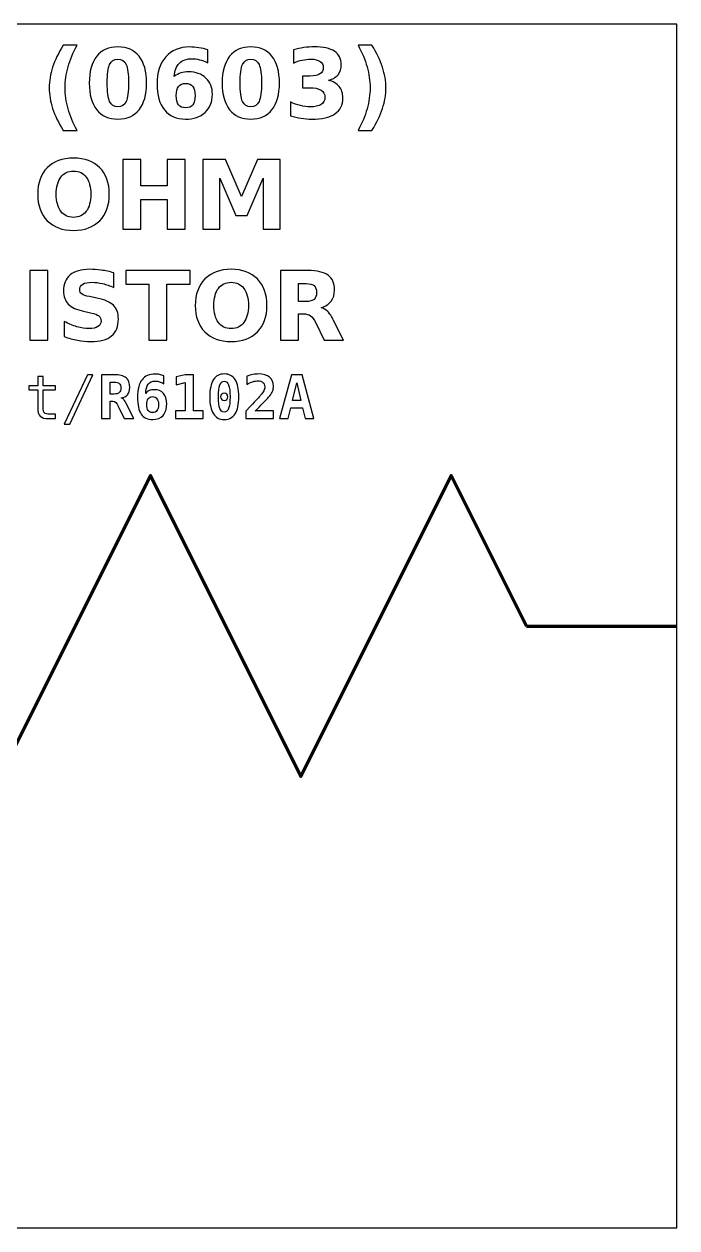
# Model space of a CAD drawing. Header units: centimetres. Extents: x -11.5 to -9.5, y -15.85 to -13.85.
# Drawn here: x -10.585 to -9.5, y -15.85 to -13.85 of the extents above; entities that cross this region are included whole.
import ezdxf

# ---------------------------------------------------------------- set-up
doc = ezdxf.new("R2010")
doc.units = ezdxf.units.CM
doc.header["$MEASUREMENT"] = 0
doc.layers.add('Layer 1', color=7, linetype='Continuous')

msp = doc.modelspace()

# ---------------------------------------------------------------- linework, layer by layer
at = {"layer": 'Layer 1', "color": 7}
msp.add_lwpolyline([(-11.5, -15.85), (-9.5, -15.85), (-9.5, -13.85), (-11.5, -13.85), (-11.5, -15.85)], close=True, dxfattribs=at)
at = {"layer": 'Layer 1', "color": 250}
for points, knots in [([(-10.49713, -14.0266), (-10.49713, -14.0266), (-10.52015, -14.0266), (-10.52015, -14.0266), (-10.52015, -14.0266), (-10.52806, -14.01385), (-10.53391, -14.0017), (-10.53767, -13.99019), (-10.53767, -13.99019), (-10.54145, -13.97871), (-10.54333, -13.96731), (-10.54333, -13.95598), (-10.54333, -13.95598), (-10.54333, -13.94466), (-10.54142, -13.9332), (-10.53764, -13.92161), (-10.53764, -13.92161), (-10.53383, -13.91), (-10.52801, -13.89788), (-10.52015, -13.88521), (-10.52015, -13.88521), (-10.52015, -13.88521), (-10.49713, -13.88521), (-10.49713, -13.88521), (-10.49713, -13.88521), (-10.50375, -13.89746), (-10.50869, -13.90944), (-10.512, -13.92114), (-10.512, -13.92114), (-10.51531, -13.93283), (-10.51697, -13.94439), (-10.51697, -13.95582), (-10.51697, -13.95582), (-10.51697, -13.96725), (-10.51533, -13.97881), (-10.51205, -13.99056), (-10.51205, -13.99056), (-10.50877, -14.00228), (-10.5038, -14.0143), (-10.49713, -14.0266)], [0, 0, 0, 0, 0.1, 0.1, 0.1, 0.1, 0.2, 0.2, 0.2, 0.2, 0.3, 0.3, 0.3, 0.3, 0.4, 0.4, 0.4, 0.4, 0.5, 0.5, 0.5, 0.5, 0.6, 0.6, 0.6, 0.6, 0.7, 0.7, 0.7, 0.7, 0.8, 0.8, 0.8, 0.8, 0.9, 0.9, 0.9, 0.9, 1, 1, 1, 1]), ([(-10.38156, -13.94791), (-10.38156, -13.96709), (-10.38569, -13.98188), (-10.39397, -13.99231), (-10.39397, -13.99231), (-10.40222, -14.00271), (-10.41397, -14.00792), (-10.42916, -14.00792), (-10.42916, -14.00792), (-10.4444, -14.00792), (-10.45617, -14.00271), (-10.46443, -13.99231), (-10.46443, -13.99231), (-10.47271, -13.98188), (-10.47684, -13.96709), (-10.47684, -13.94791), (-10.47684, -13.94791), (-10.47684, -13.9287), (-10.47271, -13.91389), (-10.46443, -13.90346), (-10.46443, -13.90346), (-10.45617, -13.89306), (-10.4444, -13.88785), (-10.42916, -13.88785), (-10.42916, -13.88785), (-10.41397, -13.88785), (-10.40222, -13.89306), (-10.39397, -13.90346), (-10.39397, -13.90346), (-10.38569, -13.91389), (-10.38156, -13.9287), (-10.38156, -13.94791)], [0, 0, 0, 0, 0.125, 0.125, 0.125, 0.125, 0.25, 0.25, 0.25, 0.25, 0.375, 0.375, 0.375, 0.375, 0.5, 0.5, 0.5, 0.5, 0.625, 0.625, 0.625, 0.625, 0.75, 0.75, 0.75, 0.75, 0.875, 0.875, 0.875, 0.875, 1, 1, 1, 1]), ([(-10.27965, -13.89296), (-10.27965, -13.89296), (-10.27965, -13.91436), (-10.27965, -13.91436), (-10.27965, -13.91436), (-10.28457, -13.91203), (-10.28917, -13.91031), (-10.29351, -13.9092), (-10.29351, -13.9092), (-10.29785, -13.90809), (-10.30211, -13.90754), (-10.30624, -13.90754), (-10.30624, -13.90754), (-10.31513, -13.90754), (-10.32203, -13.91), (-10.32701, -13.91494), (-10.32701, -13.91494), (-10.33195, -13.91987), (-10.33486, -13.92719), (-10.33568, -13.9369), (-10.33568, -13.9369), (-10.33227, -13.93439), (-10.32857, -13.93249), (-10.3246, -13.93122), (-10.3246, -13.93122), (-10.32063, -13.92995), (-10.31629, -13.92931), (-10.31158, -13.92931), (-10.31158, -13.92931), (-10.29975, -13.92931), (-10.2902, -13.93278), (-10.28295, -13.93971), (-10.28295, -13.93971), (-10.27568, -13.94661), (-10.27205, -13.95569), (-10.27205, -13.96691), (-10.27205, -13.96691), (-10.27205, -13.97932), (-10.2761, -13.98924), (-10.28422, -13.99673), (-10.28422, -13.99673), (-10.29232, -14.00419), (-10.30322, -14.00792), (-10.31685, -14.00792), (-10.31685, -14.00792), (-10.33187, -14.00792), (-10.34352, -14.00284), (-10.35177, -13.99268), (-10.35177, -13.99268), (-10.36, -13.98255), (-10.36413, -13.96813), (-10.36413, -13.94947), (-10.36413, -13.94947), (-10.36413, -13.93037), (-10.35931, -13.91534), (-10.34968, -13.90441), (-10.34968, -13.90441), (-10.34002, -13.89349), (-10.32682, -13.88801), (-10.31002, -13.88801), (-10.31002, -13.88801), (-10.3047, -13.88801), (-10.29954, -13.88843), (-10.29452, -13.88925), (-10.29452, -13.88925), (-10.28951, -13.89007), (-10.28457, -13.89132), (-10.27965, -13.89296)], [0, 0, 0, 0, 0.0588235, 0.0588235, 0.0588235, 0.0588235, 0.1176471, 0.1176471, 0.1176471, 0.1176471, 0.1764706, 0.1764706, 0.1764706, 0.1764706, 0.2352941, 0.2352941, 0.2352941, 0.2352941, 0.2941176, 0.2941176, 0.2941176, 0.2941176, 0.3529412, 0.3529412, 0.3529412, 0.3529412, 0.4117647, 0.4117647, 0.4117647, 0.4117647, 0.4705882, 0.4705882, 0.4705882, 0.4705882, 0.5294118, 0.5294118, 0.5294118, 0.5294118, 0.5882353, 0.5882353, 0.5882353, 0.5882353, 0.6470588, 0.6470588, 0.6470588, 0.6470588, 0.7058824, 0.7058824, 0.7058824, 0.7058824, 0.7647059, 0.7647059, 0.7647059, 0.7647059, 0.8235294, 0.8235294, 0.8235294, 0.8235294, 0.8823529, 0.8823529, 0.8823529, 0.8823529, 0.9411765, 0.9411765, 0.9411765, 0.9411765, 1, 1, 1, 1]), ([(-10.16064, -13.94791), (-10.16064, -13.96709), (-10.16477, -13.98188), (-10.17305, -13.99231), (-10.17305, -13.99231), (-10.1813, -14.00271), (-10.19305, -14.00792), (-10.20824, -14.00792), (-10.20824, -14.00792), (-10.22348, -14.00792), (-10.23525, -14.00271), (-10.24351, -13.99231), (-10.24351, -13.99231), (-10.25179, -13.98188), (-10.25592, -13.96709), (-10.25592, -13.94791), (-10.25592, -13.94791), (-10.25592, -13.9287), (-10.25179, -13.91389), (-10.24351, -13.90346), (-10.24351, -13.90346), (-10.23525, -13.89306), (-10.22348, -13.88785), (-10.20824, -13.88785), (-10.20824, -13.88785), (-10.19305, -13.88785), (-10.1813, -13.89306), (-10.17305, -13.90346), (-10.17305, -13.90346), (-10.16477, -13.91389), (-10.16064, -13.9287), (-10.16064, -13.94791)], [0, 0, 0, 0, 0.125, 0.125, 0.125, 0.125, 0.25, 0.25, 0.25, 0.25, 0.375, 0.375, 0.375, 0.375, 0.5, 0.5, 0.5, 0.5, 0.625, 0.625, 0.625, 0.625, 0.75, 0.75, 0.75, 0.75, 0.875, 0.875, 0.875, 0.875, 1, 1, 1, 1]), ([(-10.0791, -13.94325), (-10.07132, -13.94527), (-10.06537, -13.94878), (-10.06132, -13.95376), (-10.06132, -13.95376), (-10.05727, -13.95876), (-10.05523, -13.96508), (-10.05523, -13.97278), (-10.05523, -13.97278), (-10.05523, -13.98427), (-10.05963, -13.993), (-10.06841, -13.99898), (-10.06841, -13.99898), (-10.07719, -14.00493), (-10.09, -14.00792), (-10.10685, -14.00792), (-10.10685, -14.00792), (-10.11281, -14.00792), (-10.11876, -14.00744), (-10.12474, -14.00649), (-10.12474, -14.00649), (-10.13069, -14.00554), (-10.13659, -14.00408), (-10.14244, -14.00218), (-10.14244, -14.00218), (-10.14244, -14.00218), (-10.14244, -13.97916), (-10.14244, -13.97916), (-10.14244, -13.97916), (-10.13686, -13.98194), (-10.13133, -13.98405), (-10.12582, -13.98548), (-10.12582, -13.98548), (-10.12032, -13.98688), (-10.1149, -13.9876), (-10.10958, -13.9876), (-10.10958, -13.9876), (-10.10167, -13.9876), (-10.09561, -13.98622), (-10.0914, -13.9835), (-10.0914, -13.9835), (-10.0872, -13.98075), (-10.08508, -13.97683), (-10.08508, -13.9717), (-10.08508, -13.9717), (-10.08508, -13.96643), (-10.08725, -13.96244), (-10.09156, -13.95974), (-10.09156, -13.95974), (-10.09587, -13.95701), (-10.10225, -13.95566), (-10.11066, -13.95566), (-10.11066, -13.95566), (-10.11066, -13.95566), (-10.1226, -13.95566), (-10.1226, -13.95566), (-10.1226, -13.95566), (-10.1226, -13.95566), (-10.1226, -13.93643), (-10.1226, -13.93643), (-10.1226, -13.93643), (-10.1226, -13.93643), (-10.11006, -13.93643), (-10.11006, -13.93643), (-10.11006, -13.93643), (-10.10254, -13.93643), (-10.09698, -13.93526), (-10.09331, -13.93291), (-10.09331, -13.93291), (-10.08963, -13.93055), (-10.0878, -13.92698), (-10.0878, -13.92219), (-10.0878, -13.92219), (-10.0878, -13.91775), (-10.08958, -13.91431), (-10.09315, -13.9119), (-10.09315, -13.9119), (-10.09672, -13.90947), (-10.10175, -13.90825), (-10.10826, -13.90825), (-10.10826, -13.90825), (-10.11307, -13.90825), (-10.11791, -13.90878), (-10.12283, -13.90986), (-10.12283, -13.90986), (-10.12773, -13.91095), (-10.1326, -13.91256), (-10.13747, -13.91468), (-10.13747, -13.91468), (-10.13747, -13.91468), (-10.13747, -13.89283), (-10.13747, -13.89283), (-10.13747, -13.89283), (-10.13157, -13.89116), (-10.12574, -13.88991), (-10.11995, -13.88909), (-10.11995, -13.88909), (-10.11416, -13.88827), (-10.10849, -13.88785), (-10.10291, -13.88785), (-10.10291, -13.88785), (-10.08788, -13.88785), (-10.07661, -13.89031), (-10.06915, -13.89526), (-10.06915, -13.89526), (-10.06169, -13.90018), (-10.05796, -13.90762), (-10.05796, -13.91754), (-10.05796, -13.91754), (-10.05796, -13.92428), (-10.05973, -13.92984), (-10.0633, -13.93415), (-10.0633, -13.93415), (-10.06688, -13.93847), (-10.07214, -13.94151), (-10.0791, -13.94325)], [0, 0, 0, 0, 0.0344828, 0.0344828, 0.0344828, 0.0344828, 0.0689655, 0.0689655, 0.0689655, 0.0689655, 0.1034483, 0.1034483, 0.1034483, 0.1034483, 0.137931, 0.137931, 0.137931, 0.137931, 0.1724138, 0.1724138, 0.1724138, 0.1724138, 0.2068966, 0.2068966, 0.2068966, 0.2068966, 0.2413793, 0.2413793, 0.2413793, 0.2413793, 0.2758621, 0.2758621, 0.2758621, 0.2758621, 0.3103448, 0.3103448, 0.3103448, 0.3103448, 0.3448276, 0.3448276, 0.3448276, 0.3448276, 0.3793103, 0.3793103, 0.3793103, 0.3793103, 0.4137931, 0.4137931, 0.4137931, 0.4137931, 0.4482759, 0.4482759, 0.4482759, 0.4482759, 0.4827586, 0.4827586, 0.4827586, 0.4827586, 0.5172414, 0.5172414, 0.5172414, 0.5172414, 0.5517241, 0.5517241, 0.5517241, 0.5517241, 0.5862069, 0.5862069, 0.5862069, 0.5862069, 0.6206897, 0.6206897, 0.6206897, 0.6206897, 0.6551724, 0.6551724, 0.6551724, 0.6551724, 0.6896552, 0.6896552, 0.6896552, 0.6896552, 0.7241379, 0.7241379, 0.7241379, 0.7241379, 0.7586207, 0.7586207, 0.7586207, 0.7586207, 0.7931034, 0.7931034, 0.7931034, 0.7931034, 0.8275862, 0.8275862, 0.8275862, 0.8275862, 0.862069, 0.862069, 0.862069, 0.862069, 0.8965517, 0.8965517, 0.8965517, 0.8965517, 0.9310345, 0.9310345, 0.9310345, 0.9310345, 0.9655172, 0.9655172, 0.9655172, 0.9655172, 1, 1, 1, 1]), ([(-10.02989, -14.0266), (-10.02328, -14.0143), (-10.0183, -14.00228), (-10.01499, -13.99056), (-10.01499, -13.99056), (-10.01169, -13.97881), (-10.01005, -13.96725), (-10.01005, -13.95582), (-10.01005, -13.95582), (-10.01005, -13.94439), (-10.01169, -13.93283), (-10.01499, -13.92114), (-10.01499, -13.92114), (-10.0183, -13.90944), (-10.02328, -13.89746), (-10.02989, -13.88521), (-10.02989, -13.88521), (-10.02989, -13.88521), (-10.00687, -13.88521), (-10.00687, -13.88521), (-10.00687, -13.88521), (-9.99901, -13.89788), (-9.99319, -13.91), (-9.98938, -13.92161), (-9.98938, -13.92161), (-9.9856, -13.9332), (-9.98369, -13.94466), (-9.98369, -13.95598), (-9.98369, -13.95598), (-9.98369, -13.96731), (-9.98557, -13.97871), (-9.98936, -13.99019), (-9.98936, -13.99019), (-9.99311, -14.0017), (-9.99896, -14.01385), (-10.00687, -14.0266), (-10.00687, -14.0266), (-10.00687, -14.0266), (-10.02989, -14.0266), (-10.02989, -14.0266)], [0, 0, 0, 0, 0.1, 0.1, 0.1, 0.1, 0.2, 0.2, 0.2, 0.2, 0.3, 0.3, 0.3, 0.3, 0.4, 0.4, 0.4, 0.4, 0.5, 0.5, 0.5, 0.5, 0.6, 0.6, 0.6, 0.6, 0.7, 0.7, 0.7, 0.7, 0.8, 0.8, 0.8, 0.8, 0.9, 0.9, 0.9, 0.9, 1, 1, 1, 1]), ([(-10.4114, -13.9477), (-10.4114, -13.93323), (-10.41275, -13.92304), (-10.41548, -13.91711), (-10.41548, -13.91711), (-10.41818, -13.91121), (-10.42276, -13.90825), (-10.42916, -13.90825), (-10.42916, -13.90825), (-10.43556, -13.90825), (-10.44014, -13.91121), (-10.44289, -13.91711), (-10.44289, -13.91711), (-10.44562, -13.92304), (-10.44699, -13.93323), (-10.44699, -13.9477), (-10.44699, -13.9477), (-10.44699, -13.9623), (-10.44562, -13.97262), (-10.44289, -13.9786), (-10.44289, -13.9786), (-10.44014, -13.98461), (-10.43556, -13.9876), (-10.42916, -13.9876), (-10.42916, -13.9876), (-10.42281, -13.9876), (-10.41826, -13.98461), (-10.41551, -13.9786), (-10.41551, -13.9786), (-10.41278, -13.97262), (-10.4114, -13.9623), (-10.4114, -13.9477)], [0, 0, 0, 0, 0.125, 0.125, 0.125, 0.125, 0.25, 0.25, 0.25, 0.25, 0.375, 0.375, 0.375, 0.375, 0.5, 0.5, 0.5, 0.5, 0.625, 0.625, 0.625, 0.625, 0.75, 0.75, 0.75, 0.75, 0.875, 0.875, 0.875, 0.875, 1, 1, 1, 1]), ([(-10.19048, -13.9477), (-10.19048, -13.93323), (-10.19183, -13.92304), (-10.19456, -13.91711), (-10.19456, -13.91711), (-10.19726, -13.91121), (-10.20184, -13.90825), (-10.20824, -13.90825), (-10.20824, -13.90825), (-10.21464, -13.90825), (-10.21922, -13.91121), (-10.22197, -13.91711), (-10.22197, -13.91711), (-10.2247, -13.92304), (-10.22607, -13.93323), (-10.22607, -13.9477), (-10.22607, -13.9477), (-10.22607, -13.9623), (-10.2247, -13.97262), (-10.22197, -13.9786), (-10.22197, -13.9786), (-10.21922, -13.98461), (-10.21464, -13.9876), (-10.20824, -13.9876), (-10.20824, -13.9876), (-10.20189, -13.9876), (-10.19734, -13.98461), (-10.19459, -13.9786), (-10.19459, -13.9786), (-10.19186, -13.97262), (-10.19048, -13.9623), (-10.19048, -13.9477)], [0, 0, 0, 0, 0.125, 0.125, 0.125, 0.125, 0.25, 0.25, 0.25, 0.25, 0.375, 0.375, 0.375, 0.375, 0.5, 0.5, 0.5, 0.5, 0.625, 0.625, 0.625, 0.625, 0.75, 0.75, 0.75, 0.75, 0.875, 0.875, 0.875, 0.875, 1, 1, 1, 1]), ([(-10.31653, -13.94855), (-10.32177, -13.94855), (-10.32568, -13.95024), (-10.32828, -13.95363), (-10.32828, -13.95363), (-10.3309, -13.95701), (-10.33219, -13.96209), (-10.33219, -13.96884), (-10.33219, -13.96884), (-10.33219, -13.97561), (-10.3309, -13.98069), (-10.32828, -13.98408), (-10.32828, -13.98408), (-10.32568, -13.98747), (-10.32177, -13.98916), (-10.31653, -13.98916), (-10.31653, -13.98916), (-10.31126, -13.98916), (-10.30732, -13.98747), (-10.30473, -13.98408), (-10.30473, -13.98408), (-10.30211, -13.98069), (-10.30081, -13.97561), (-10.30081, -13.96884), (-10.30081, -13.96884), (-10.30081, -13.96209), (-10.30211, -13.95701), (-10.30473, -13.95363), (-10.30473, -13.95363), (-10.30732, -13.95024), (-10.31126, -13.94855), (-10.31653, -13.94855)], [0, 0, 0, 0, 0.125, 0.125, 0.125, 0.125, 0.25, 0.25, 0.25, 0.25, 0.375, 0.375, 0.375, 0.375, 0.5, 0.5, 0.5, 0.5, 0.625, 0.625, 0.625, 0.625, 0.75, 0.75, 0.75, 0.75, 0.875, 0.875, 0.875, 0.875, 1, 1, 1, 1]), ([(-10.50299, -14.07264), (-10.48439, -14.07264), (-10.46981, -14.07796), (-10.45928, -14.08862), (-10.45928, -14.08862), (-10.44872, -14.09926), (-10.44346, -14.11394), (-10.44346, -14.1327), (-10.44346, -14.1327), (-10.44346, -14.15141), (-10.44872, -14.16609), (-10.45928, -14.17673), (-10.45928, -14.17673), (-10.46981, -14.18739), (-10.48439, -14.19271), (-10.50299, -14.19271), (-10.50299, -14.19271), (-10.52153, -14.19271), (-10.53609, -14.18739), (-10.54667, -14.17673), (-10.54667, -14.17673), (-10.55723, -14.16609), (-10.56252, -14.15141), (-10.56252, -14.1327), (-10.56252, -14.1327), (-10.56252, -14.11394), (-10.55723, -14.09926), (-10.54667, -14.08862), (-10.54667, -14.08862), (-10.53609, -14.07796), (-10.52153, -14.07264), (-10.50299, -14.07264)], [0, 0, 0, 0, 0.125, 0.125, 0.125, 0.125, 0.25, 0.25, 0.25, 0.25, 0.375, 0.375, 0.375, 0.375, 0.5, 0.5, 0.5, 0.5, 0.625, 0.625, 0.625, 0.625, 0.75, 0.75, 0.75, 0.75, 0.875, 0.875, 0.875, 0.875, 1, 1, 1, 1]), ([(-10.42089, -14.07473), (-10.42089, -14.07473), (-10.39105, -14.07473), (-10.39105, -14.07473), (-10.39105, -14.07473), (-10.39105, -14.07473), (-10.39105, -14.11884), (-10.39105, -14.11884), (-10.39105, -14.11884), (-10.39105, -14.11884), (-10.34702, -14.11884), (-10.34702, -14.11884), (-10.34702, -14.11884), (-10.34702, -14.11884), (-10.34702, -14.07473), (-10.34702, -14.07473), (-10.34702, -14.07473), (-10.34702, -14.07473), (-10.31717, -14.07473), (-10.31717, -14.07473), (-10.31717, -14.07473), (-10.31717, -14.07473), (-10.31717, -14.19046), (-10.31717, -14.19046), (-10.31717, -14.19046), (-10.31717, -14.19046), (-10.34702, -14.19046), (-10.34702, -14.19046), (-10.34702, -14.19046), (-10.34702, -14.19046), (-10.34702, -14.14141), (-10.34702, -14.14141), (-10.34702, -14.14141), (-10.34702, -14.14141), (-10.39105, -14.14141), (-10.39105, -14.14141), (-10.39105, -14.14141), (-10.39105, -14.14141), (-10.39105, -14.19046), (-10.39105, -14.19046), (-10.39105, -14.19046), (-10.39105, -14.19046), (-10.42089, -14.19046), (-10.42089, -14.19046), (-10.42089, -14.19046), (-10.42089, -14.19046), (-10.42089, -14.07473), (-10.42089, -14.07473)], [0, 0, 0, 0, 0.0833333, 0.0833333, 0.0833333, 0.0833333, 0.1666667, 0.1666667, 0.1666667, 0.1666667, 0.25, 0.25, 0.25, 0.25, 0.3333333, 0.3333333, 0.3333333, 0.3333333, 0.4166667, 0.4166667, 0.4166667, 0.4166667, 0.5, 0.5, 0.5, 0.5, 0.5833333, 0.5833333, 0.5833333, 0.5833333, 0.6666667, 0.6666667, 0.6666667, 0.6666667, 0.75, 0.75, 0.75, 0.75, 0.8333333, 0.8333333, 0.8333333, 0.8333333, 0.9166667, 0.9166667, 0.9166667, 0.9166667, 1, 1, 1, 1]), ([(-10.28804, -14.07473), (-10.28804, -14.07473), (-10.25007, -14.07473), (-10.25007, -14.07473), (-10.25007, -14.07473), (-10.25007, -14.07473), (-10.22369, -14.13667), (-10.22369, -14.13667), (-10.22369, -14.13667), (-10.22369, -14.13667), (-10.19718, -14.07473), (-10.19718, -14.07473), (-10.19718, -14.07473), (-10.19718, -14.07473), (-10.1593, -14.07473), (-10.1593, -14.07473), (-10.1593, -14.07473), (-10.1593, -14.07473), (-10.1593, -14.19046), (-10.1593, -14.19046), (-10.1593, -14.19046), (-10.1593, -14.19046), (-10.1875, -14.19046), (-10.1875, -14.19046), (-10.1875, -14.19046), (-10.1875, -14.19046), (-10.1875, -14.10582), (-10.1875, -14.10582), (-10.1875, -14.10582), (-10.1875, -14.10582), (-10.21417, -14.16821), (-10.21417, -14.16821), (-10.21417, -14.16821), (-10.21417, -14.16821), (-10.23309, -14.16821), (-10.23309, -14.16821), (-10.23309, -14.16821), (-10.23309, -14.16821), (-10.25976, -14.10582), (-10.25976, -14.10582), (-10.25976, -14.10582), (-10.25976, -14.10582), (-10.25976, -14.19046), (-10.25976, -14.19046), (-10.25976, -14.19046), (-10.25976, -14.19046), (-10.28804, -14.19046), (-10.28804, -14.19046), (-10.28804, -14.19046), (-10.28804, -14.19046), (-10.28804, -14.07473), (-10.28804, -14.07473)], [0, 0, 0, 0, 0.0769231, 0.0769231, 0.0769231, 0.0769231, 0.1538462, 0.1538462, 0.1538462, 0.1538462, 0.2307692, 0.2307692, 0.2307692, 0.2307692, 0.3076923, 0.3076923, 0.3076923, 0.3076923, 0.3846154, 0.3846154, 0.3846154, 0.3846154, 0.4615385, 0.4615385, 0.4615385, 0.4615385, 0.5384615, 0.5384615, 0.5384615, 0.5384615, 0.6153846, 0.6153846, 0.6153846, 0.6153846, 0.6923077, 0.6923077, 0.6923077, 0.6923077, 0.7692308, 0.7692308, 0.7692308, 0.7692308, 0.8461538, 0.8461538, 0.8461538, 0.8461538, 0.9230769, 0.9230769, 0.9230769, 0.9230769, 1, 1, 1, 1]), ([(-10.50299, -14.09426), (-10.51209, -14.09426), (-10.51913, -14.09762), (-10.52415, -14.10434), (-10.52415, -14.10434), (-10.52915, -14.11106), (-10.53167, -14.1205), (-10.53167, -14.1327), (-10.53167, -14.1327), (-10.53167, -14.14487), (-10.52915, -14.15429), (-10.52415, -14.16101), (-10.52415, -14.16101), (-10.51913, -14.16773), (-10.51209, -14.17109), (-10.50299, -14.17109), (-10.50299, -14.17109), (-10.49383, -14.17109), (-10.48677, -14.16773), (-10.48174, -14.16101), (-10.48174, -14.16101), (-10.47674, -14.15429), (-10.47423, -14.14487), (-10.47423, -14.1327), (-10.47423, -14.1327), (-10.47423, -14.1205), (-10.47674, -14.11106), (-10.48174, -14.10434), (-10.48174, -14.10434), (-10.48677, -14.09762), (-10.49383, -14.09426), (-10.50299, -14.09426)], [0, 0, 0, 0, 0.125, 0.125, 0.125, 0.125, 0.25, 0.25, 0.25, 0.25, 0.375, 0.375, 0.375, 0.375, 0.5, 0.5, 0.5, 0.5, 0.625, 0.625, 0.625, 0.625, 0.75, 0.75, 0.75, 0.75, 0.875, 0.875, 0.875, 0.875, 1, 1, 1, 1]), ([(-10.57553, -14.25952), (-10.57553, -14.25952), (-10.54569, -14.25952), (-10.54569, -14.25952), (-10.54569, -14.25952), (-10.54569, -14.25952), (-10.54569, -14.37525), (-10.54569, -14.37525), (-10.54569, -14.37525), (-10.54569, -14.37525), (-10.57553, -14.37525), (-10.57553, -14.37525), (-10.57553, -14.37525), (-10.57553, -14.37525), (-10.57553, -14.25952), (-10.57553, -14.25952)], [0, 0, 0, 0, 0.25, 0.25, 0.25, 0.25, 0.5, 0.5, 0.5, 0.5, 0.75, 0.75, 0.75, 0.75, 1, 1, 1, 1]), ([(-10.43593, -14.26317), (-10.43593, -14.26317), (-10.43593, -14.28765), (-10.43593, -14.28765), (-10.43593, -14.28765), (-10.44228, -14.28482), (-10.4485, -14.28267), (-10.45453, -14.28122), (-10.45453, -14.28122), (-10.46059, -14.27976), (-10.46631, -14.27905), (-10.47168, -14.27905), (-10.47168, -14.27905), (-10.47879, -14.27905), (-10.48409, -14.28003), (-10.4875, -14.28198), (-10.4875, -14.28198), (-10.49091, -14.28397), (-10.49261, -14.28701), (-10.49261, -14.29114), (-10.49261, -14.29114), (-10.49261, -14.29423), (-10.49147, -14.29667), (-10.48917, -14.29839), (-10.48917, -14.29839), (-10.48686, -14.30011), (-10.48268, -14.30162), (-10.47663, -14.30286), (-10.47663, -14.30286), (-10.47663, -14.30286), (-10.46393, -14.3054), (-10.46393, -14.3054), (-10.46393, -14.3054), (-10.45104, -14.30799), (-10.44191, -14.31191), (-10.43649, -14.3172), (-10.43649, -14.3172), (-10.43106, -14.32247), (-10.42834, -14.32995), (-10.42834, -14.33966), (-10.42834, -14.33966), (-10.42834, -14.35244), (-10.43212, -14.36194), (-10.43969, -14.36816), (-10.43969, -14.36816), (-10.44726, -14.37438), (-10.45882, -14.3775), (-10.47438, -14.3775), (-10.47438, -14.3775), (-10.48173, -14.3775), (-10.48909, -14.37681), (-10.49647, -14.37541), (-10.49647, -14.37541), (-10.50385, -14.37401), (-10.51126, -14.37194), (-10.51864, -14.36922), (-10.51864, -14.36922), (-10.51864, -14.36922), (-10.51864, -14.34403), (-10.51864, -14.34403), (-10.51864, -14.34403), (-10.51126, -14.34794), (-10.50412, -14.35091), (-10.49721, -14.35289), (-10.49721, -14.35289), (-10.4903, -14.35488), (-10.48366, -14.35588), (-10.47726, -14.35588), (-10.47726, -14.35588), (-10.47075, -14.35588), (-10.46575, -14.3548), (-10.46228, -14.35263), (-10.46228, -14.35263), (-10.45882, -14.35046), (-10.4571, -14.34736), (-10.4571, -14.34331), (-10.4571, -14.34331), (-10.4571, -14.33972), (-10.45826, -14.33691), (-10.46062, -14.33495), (-10.46062, -14.33495), (-10.46297, -14.333), (-10.46766, -14.33122), (-10.47469, -14.32969), (-10.47469, -14.32969), (-10.47469, -14.32969), (-10.48626, -14.32712), (-10.48626, -14.32712), (-10.48626, -14.32712), (-10.49782, -14.32464), (-10.50628, -14.32069), (-10.51163, -14.31527), (-10.51163, -14.31527), (-10.51697, -14.30984), (-10.51965, -14.30252), (-10.51965, -14.29333), (-10.51965, -14.29333), (-10.51965, -14.2818), (-10.51592, -14.27294), (-10.50848, -14.26674), (-10.50848, -14.26674), (-10.50105, -14.26053), (-10.49036, -14.25743), (-10.47639, -14.25743), (-10.47639, -14.25743), (-10.47004, -14.25743), (-10.4635, -14.25791), (-10.45678, -14.25886), (-10.45678, -14.25886), (-10.45006, -14.25981), (-10.4431, -14.26124), (-10.43593, -14.26317)], [0, 0, 0, 0, 0.0357143, 0.0357143, 0.0357143, 0.0357143, 0.0714286, 0.0714286, 0.0714286, 0.0714286, 0.1071429, 0.1071429, 0.1071429, 0.1071429, 0.1428571, 0.1428571, 0.1428571, 0.1428571, 0.1785714, 0.1785714, 0.1785714, 0.1785714, 0.2142857, 0.2142857, 0.2142857, 0.2142857, 0.25, 0.25, 0.25, 0.25, 0.2857143, 0.2857143, 0.2857143, 0.2857143, 0.3214286, 0.3214286, 0.3214286, 0.3214286, 0.3571429, 0.3571429, 0.3571429, 0.3571429, 0.3928571, 0.3928571, 0.3928571, 0.3928571, 0.4285714, 0.4285714, 0.4285714, 0.4285714, 0.4642857, 0.4642857, 0.4642857, 0.4642857, 0.5, 0.5, 0.5, 0.5, 0.5357143, 0.5357143, 0.5357143, 0.5357143, 0.5714286, 0.5714286, 0.5714286, 0.5714286, 0.6071429, 0.6071429, 0.6071429, 0.6071429, 0.6428571, 0.6428571, 0.6428571, 0.6428571, 0.6785714, 0.6785714, 0.6785714, 0.6785714, 0.7142857, 0.7142857, 0.7142857, 0.7142857, 0.75, 0.75, 0.75, 0.75, 0.7857143, 0.7857143, 0.7857143, 0.7857143, 0.8214286, 0.8214286, 0.8214286, 0.8214286, 0.8571429, 0.8571429, 0.8571429, 0.8571429, 0.8928571, 0.8928571, 0.8928571, 0.8928571, 0.9285714, 0.9285714, 0.9285714, 0.9285714, 0.9642857, 0.9642857, 0.9642857, 0.9642857, 1, 1, 1, 1]), ([(-10.41595, -14.25952), (-10.41595, -14.25952), (-10.3093, -14.25952), (-10.3093, -14.25952), (-10.3093, -14.25952), (-10.3093, -14.25952), (-10.3093, -14.28209), (-10.3093, -14.28209), (-10.3093, -14.28209), (-10.3093, -14.28209), (-10.34766, -14.28209), (-10.34766, -14.28209), (-10.34766, -14.28209), (-10.34766, -14.28209), (-10.34766, -14.37525), (-10.34766, -14.37525), (-10.34766, -14.37525), (-10.34766, -14.37525), (-10.37751, -14.37525), (-10.37751, -14.37525), (-10.37751, -14.37525), (-10.37751, -14.37525), (-10.37751, -14.28209), (-10.37751, -14.28209), (-10.37751, -14.28209), (-10.37751, -14.28209), (-10.41595, -14.28209), (-10.41595, -14.28209), (-10.41595, -14.28209), (-10.41595, -14.28209), (-10.41595, -14.25952), (-10.41595, -14.25952)], [0, 0, 0, 0, 0.125, 0.125, 0.125, 0.125, 0.25, 0.25, 0.25, 0.25, 0.375, 0.375, 0.375, 0.375, 0.5, 0.5, 0.5, 0.5, 0.625, 0.625, 0.625, 0.625, 0.75, 0.75, 0.75, 0.75, 0.875, 0.875, 0.875, 0.875, 1, 1, 1, 1]), ([(-10.24099, -14.25743), (-10.22239, -14.25743), (-10.20781, -14.26275), (-10.19728, -14.27341), (-10.19728, -14.27341), (-10.18672, -14.28405), (-10.18146, -14.29873), (-10.18146, -14.31749), (-10.18146, -14.31749), (-10.18146, -14.3362), (-10.18672, -14.35088), (-10.19728, -14.36152), (-10.19728, -14.36152), (-10.20781, -14.37218), (-10.22239, -14.3775), (-10.24099, -14.3775), (-10.24099, -14.3775), (-10.25953, -14.3775), (-10.27409, -14.37218), (-10.28467, -14.36152), (-10.28467, -14.36152), (-10.29523, -14.35088), (-10.30052, -14.3362), (-10.30052, -14.31749), (-10.30052, -14.31749), (-10.30052, -14.29873), (-10.29523, -14.28405), (-10.28467, -14.27341), (-10.28467, -14.27341), (-10.27409, -14.26275), (-10.25953, -14.25743), (-10.24099, -14.25743)], [0, 0, 0, 0, 0.125, 0.125, 0.125, 0.125, 0.25, 0.25, 0.25, 0.25, 0.375, 0.375, 0.375, 0.375, 0.5, 0.5, 0.5, 0.5, 0.625, 0.625, 0.625, 0.625, 0.75, 0.75, 0.75, 0.75, 0.875, 0.875, 0.875, 0.875, 1, 1, 1, 1]), ([(-10.12905, -14.33146), (-10.12905, -14.33146), (-10.12905, -14.37525), (-10.12905, -14.37525), (-10.12905, -14.37525), (-10.12905, -14.37525), (-10.15889, -14.37525), (-10.15889, -14.37525), (-10.15889, -14.37525), (-10.15889, -14.37525), (-10.15889, -14.25952), (-10.15889, -14.25952), (-10.15889, -14.25952), (-10.15889, -14.25952), (-10.1133, -14.25952), (-10.1133, -14.25952), (-10.1133, -14.25952), (-10.09806, -14.25952), (-10.08687, -14.26209), (-10.07978, -14.26719), (-10.07978, -14.26719), (-10.07266, -14.2723), (-10.06912, -14.2804), (-10.06912, -14.29146), (-10.06912, -14.29146), (-10.06912, -14.2991), (-10.07097, -14.3054), (-10.07465, -14.31029), (-10.07465, -14.31029), (-10.07835, -14.31522), (-10.08393, -14.31884), (-10.09137, -14.32114), (-10.09137, -14.32114), (-10.0873, -14.3221), (-10.08362, -14.32419), (-10.08039, -14.32747), (-10.08039, -14.32747), (-10.07716, -14.33075), (-10.07391, -14.33572), (-10.0706, -14.34239), (-10.0706, -14.34239), (-10.0706, -14.34239), (-10.05438, -14.37525), (-10.05438, -14.37525), (-10.05438, -14.37525), (-10.05438, -14.37525), (-10.08618, -14.37525), (-10.08618, -14.37525), (-10.08618, -14.37525), (-10.08618, -14.37525), (-10.10029, -14.34649), (-10.10029, -14.34649), (-10.10029, -14.34649), (-10.10312, -14.34072), (-10.106, -14.33675), (-10.10894, -14.33464), (-10.10894, -14.33464), (-10.11185, -14.33252), (-10.11574, -14.33146), (-10.12061, -14.33146), (-10.12061, -14.33146), (-10.12061, -14.33146), (-10.12905, -14.33146), (-10.12905, -14.33146)], [0, 0, 0, 0, 0.0625, 0.0625, 0.0625, 0.0625, 0.125, 0.125, 0.125, 0.125, 0.1875, 0.1875, 0.1875, 0.1875, 0.25, 0.25, 0.25, 0.25, 0.3125, 0.3125, 0.3125, 0.3125, 0.375, 0.375, 0.375, 0.375, 0.4375, 0.4375, 0.4375, 0.4375, 0.5, 0.5, 0.5, 0.5, 0.5625, 0.5625, 0.5625, 0.5625, 0.625, 0.625, 0.625, 0.625, 0.6875, 0.6875, 0.6875, 0.6875, 0.75, 0.75, 0.75, 0.75, 0.8125, 0.8125, 0.8125, 0.8125, 0.875, 0.875, 0.875, 0.875, 0.9375, 0.9375, 0.9375, 0.9375, 1, 1, 1, 1]), ([(-10.24099, -14.27905), (-10.25009, -14.27905), (-10.25713, -14.28241), (-10.26215, -14.28913), (-10.26215, -14.28913), (-10.26715, -14.29585), (-10.26967, -14.30529), (-10.26967, -14.31749), (-10.26967, -14.31749), (-10.26967, -14.32966), (-10.26715, -14.33908), (-10.26215, -14.3458), (-10.26215, -14.3458), (-10.25713, -14.35252), (-10.25009, -14.35588), (-10.24099, -14.35588), (-10.24099, -14.35588), (-10.23183, -14.35588), (-10.22477, -14.35252), (-10.21974, -14.3458), (-10.21974, -14.3458), (-10.21474, -14.33908), (-10.21223, -14.32966), (-10.21223, -14.31749), (-10.21223, -14.31749), (-10.21223, -14.30529), (-10.21474, -14.29585), (-10.21974, -14.28913), (-10.21974, -14.28913), (-10.22477, -14.28241), (-10.23183, -14.27905), (-10.24099, -14.27905)], [0, 0, 0, 0, 0.125, 0.125, 0.125, 0.125, 0.25, 0.25, 0.25, 0.25, 0.375, 0.375, 0.375, 0.375, 0.5, 0.5, 0.5, 0.5, 0.625, 0.625, 0.625, 0.625, 0.75, 0.75, 0.75, 0.75, 0.875, 0.875, 0.875, 0.875, 1, 1, 1, 1]), ([(-10.11648, -14.31085), (-10.11023, -14.31085), (-10.10574, -14.30969), (-10.10304, -14.30736), (-10.10304, -14.30736), (-10.10031, -14.30503), (-10.09896, -14.30119), (-10.09896, -14.29587), (-10.09896, -14.29587), (-10.09896, -14.29061), (-10.10031, -14.28683), (-10.10304, -14.28455), (-10.10304, -14.28455), (-10.10574, -14.28228), (-10.11023, -14.28114), (-10.11648, -14.28114), (-10.11648, -14.28114), (-10.11648, -14.28114), (-10.12905, -14.28114), (-10.12905, -14.28114), (-10.12905, -14.28114), (-10.12905, -14.28114), (-10.12905, -14.31085), (-10.12905, -14.31085), (-10.12905, -14.31085), (-10.12905, -14.31085), (-10.11648, -14.31085), (-10.11648, -14.31085)], [0, 0, 0, 0, 0.1428571, 0.1428571, 0.1428571, 0.1428571, 0.2857143, 0.2857143, 0.2857143, 0.2857143, 0.4285714, 0.4285714, 0.4285714, 0.4285714, 0.5714286, 0.5714286, 0.5714286, 0.5714286, 0.7142857, 0.7142857, 0.7142857, 0.7142857, 0.8571429, 0.8571429, 0.8571429, 0.8571429, 1, 1, 1, 1]), ([(-10.5535, -14.43529), (-10.5535, -14.43529), (-10.5535, -14.45083), (-10.5535, -14.45083), (-10.5535, -14.45083), (-10.5535, -14.45083), (-10.53308, -14.45083), (-10.53308, -14.45083), (-10.53308, -14.45083), (-10.53308, -14.45083), (-10.53308, -14.45781), (-10.53308, -14.45781), (-10.53308, -14.45781), (-10.53308, -14.45781), (-10.5535, -14.45781), (-10.5535, -14.45781), (-10.5535, -14.45781), (-10.5535, -14.45781), (-10.5535, -14.48749), (-10.5535, -14.48749), (-10.5535, -14.48749), (-10.5535, -14.49153), (-10.55273, -14.49434), (-10.5512, -14.49593), (-10.5512, -14.49593), (-10.54966, -14.49753), (-10.547, -14.49833), (-10.5432, -14.49833), (-10.5432, -14.49833), (-10.5432, -14.49833), (-10.53308, -14.49833), (-10.53308, -14.49833), (-10.53308, -14.49833), (-10.53308, -14.49833), (-10.53308, -14.50551), (-10.53308, -14.50551), (-10.53308, -14.50551), (-10.53308, -14.50551), (-10.54406, -14.50551), (-10.54406, -14.50551), (-10.54406, -14.50551), (-10.55081, -14.50551), (-10.55556, -14.50416), (-10.55833, -14.50146), (-10.55833, -14.50146), (-10.5611, -14.49876), (-10.56248, -14.49409), (-10.56248, -14.48749), (-10.56248, -14.48749), (-10.56248, -14.48749), (-10.56248, -14.45781), (-10.56248, -14.45781), (-10.56248, -14.45781), (-10.56248, -14.45781), (-10.57708, -14.45781), (-10.57708, -14.45781), (-10.57708, -14.45781), (-10.57708, -14.45781), (-10.57708, -14.45083), (-10.57708, -14.45083), (-10.57708, -14.45083), (-10.57708, -14.45083), (-10.56248, -14.45083), (-10.56248, -14.45083), (-10.56248, -14.45083), (-10.56248, -14.45083), (-10.56248, -14.43529), (-10.56248, -14.43529), (-10.56248, -14.43529), (-10.56248, -14.43529), (-10.5535, -14.43529), (-10.5535, -14.43529)], [0, 0, 0, 0, 0.0555556, 0.0555556, 0.0555556, 0.0555556, 0.1111111, 0.1111111, 0.1111111, 0.1111111, 0.1666667, 0.1666667, 0.1666667, 0.1666667, 0.2222222, 0.2222222, 0.2222222, 0.2222222, 0.2777778, 0.2777778, 0.2777778, 0.2777778, 0.3333333, 0.3333333, 0.3333333, 0.3333333, 0.3888889, 0.3888889, 0.3888889, 0.3888889, 0.4444444, 0.4444444, 0.4444444, 0.4444444, 0.5, 0.5, 0.5, 0.5, 0.5555556, 0.5555556, 0.5555556, 0.5555556, 0.6111111, 0.6111111, 0.6111111, 0.6111111, 0.6666667, 0.6666667, 0.6666667, 0.6666667, 0.7222222, 0.7222222, 0.7222222, 0.7222222, 0.7777778, 0.7777778, 0.7777778, 0.7777778, 0.8333333, 0.8333333, 0.8333333, 0.8333333, 0.8888889, 0.8888889, 0.8888889, 0.8888889, 0.9444444, 0.9444444, 0.9444444, 0.9444444, 1, 1, 1, 1]), ([(-10.47986, -14.43261), (-10.47986, -14.43261), (-10.47058, -14.43261), (-10.47058, -14.43261), (-10.47058, -14.43261), (-10.47058, -14.43261), (-10.50896, -14.51479), (-10.50896, -14.51479), (-10.50896, -14.51479), (-10.50896, -14.51479), (-10.5183, -14.51479), (-10.5183, -14.51479), (-10.5183, -14.51479), (-10.5183, -14.51479), (-10.47986, -14.43261), (-10.47986, -14.43261)], [0, 0, 0, 0, 0.25, 0.25, 0.25, 0.25, 0.5, 0.5, 0.5, 0.5, 0.75, 0.75, 0.75, 0.75, 1, 1, 1, 1]), ([(-10.42368, -14.47109), (-10.42225, -14.47138), (-10.421, -14.47206), (-10.41995, -14.47313), (-10.41995, -14.47313), (-10.41888, -14.47418), (-10.4176, -14.47624), (-10.41606, -14.47929), (-10.41606, -14.47929), (-10.41606, -14.47929), (-10.40286, -14.50551), (-10.40286, -14.50551), (-10.40286, -14.50551), (-10.40286, -14.50551), (-10.4187, -14.50551), (-10.4187, -14.50551), (-10.4187, -14.50551), (-10.4187, -14.50551), (-10.42748, -14.48711), (-10.42748, -14.48711), (-10.42748, -14.48711), (-10.42775, -14.48659), (-10.4281, -14.48588), (-10.42851, -14.48496), (-10.42851, -14.48496), (-10.43108, -14.47946), (-10.43411, -14.47671), (-10.4376, -14.47671), (-10.4376, -14.47671), (-10.4376, -14.47671), (-10.44218, -14.47671), (-10.44218, -14.47671), (-10.44218, -14.47671), (-10.44218, -14.47671), (-10.44218, -14.50551), (-10.44218, -14.50551), (-10.44218, -14.50551), (-10.44218, -14.50551), (-10.45658, -14.50551), (-10.45658, -14.50551), (-10.45658, -14.50551), (-10.45658, -14.50551), (-10.45658, -14.43261), (-10.45658, -14.43261), (-10.45658, -14.43261), (-10.45658, -14.43261), (-10.43578, -14.43261), (-10.43578, -14.43261), (-10.43578, -14.43261), (-10.42641, -14.43261), (-10.41968, -14.43428), (-10.4156, -14.43759), (-10.4156, -14.43759), (-10.41151, -14.44091), (-10.40946, -14.44631), (-10.40946, -14.45381), (-10.40946, -14.45381), (-10.40946, -14.45881), (-10.41068, -14.46281), (-10.41313, -14.46578), (-10.41313, -14.46578), (-10.41556, -14.46873), (-10.41908, -14.47051), (-10.42368, -14.47109)], [0, 0, 0, 0, 0.0625, 0.0625, 0.0625, 0.0625, 0.125, 0.125, 0.125, 0.125, 0.1875, 0.1875, 0.1875, 0.1875, 0.25, 0.25, 0.25, 0.25, 0.3125, 0.3125, 0.3125, 0.3125, 0.375, 0.375, 0.375, 0.375, 0.4375, 0.4375, 0.4375, 0.4375, 0.5, 0.5, 0.5, 0.5, 0.5625, 0.5625, 0.5625, 0.5625, 0.625, 0.625, 0.625, 0.625, 0.6875, 0.6875, 0.6875, 0.6875, 0.75, 0.75, 0.75, 0.75, 0.8125, 0.8125, 0.8125, 0.8125, 0.875, 0.875, 0.875, 0.875, 0.9375, 0.9375, 0.9375, 0.9375, 1, 1, 1, 1]), ([(-10.3526, -14.43433), (-10.3526, -14.43433), (-10.3526, -14.44741), (-10.3526, -14.44741), (-10.3526, -14.44741), (-10.35516, -14.44594), (-10.35763, -14.44484), (-10.36, -14.44411), (-10.36, -14.44411), (-10.36235, -14.44338), (-10.36461, -14.44301), (-10.3668, -14.44301), (-10.3668, -14.44301), (-10.372, -14.44301), (-10.37596, -14.44476), (-10.37868, -14.44826), (-10.37868, -14.44826), (-10.3814, -14.45176), (-10.38281, -14.45693), (-10.38295, -14.46376), (-10.38295, -14.46376), (-10.38141, -14.46164), (-10.37946, -14.46006), (-10.3771, -14.45899), (-10.3771, -14.45899), (-10.37471, -14.45794), (-10.37191, -14.45741), (-10.3687, -14.45741), (-10.3687, -14.45741), (-10.36211, -14.45741), (-10.35705, -14.45949), (-10.35346, -14.46364), (-10.35346, -14.46364), (-10.34988, -14.46779), (-10.3481, -14.47368), (-10.3481, -14.48129), (-10.3481, -14.48129), (-10.3481, -14.48946), (-10.35011, -14.49579), (-10.35413, -14.50029), (-10.35413, -14.50029), (-10.35815, -14.50478), (-10.3638, -14.50703), (-10.3711, -14.50703), (-10.3711, -14.50703), (-10.37998, -14.50703), (-10.38643, -14.50404), (-10.39045, -14.49809), (-10.39045, -14.49809), (-10.39446, -14.49213), (-10.39648, -14.48251), (-10.39648, -14.46923), (-10.39648, -14.46923), (-10.39648, -14.45661), (-10.39403, -14.44714), (-10.38911, -14.44084), (-10.38911, -14.44084), (-10.3842, -14.43454), (-10.37683, -14.43139), (-10.367, -14.43139), (-10.367, -14.43139), (-10.36471, -14.43139), (-10.36236, -14.43164), (-10.35995, -14.43213), (-10.35995, -14.43213), (-10.35751, -14.43261), (-10.35506, -14.43334), (-10.3526, -14.43433)], [0, 0, 0, 0, 0.0588235, 0.0588235, 0.0588235, 0.0588235, 0.1176471, 0.1176471, 0.1176471, 0.1176471, 0.1764706, 0.1764706, 0.1764706, 0.1764706, 0.2352941, 0.2352941, 0.2352941, 0.2352941, 0.2941176, 0.2941176, 0.2941176, 0.2941176, 0.3529412, 0.3529412, 0.3529412, 0.3529412, 0.4117647, 0.4117647, 0.4117647, 0.4117647, 0.4705882, 0.4705882, 0.4705882, 0.4705882, 0.5294118, 0.5294118, 0.5294118, 0.5294118, 0.5882353, 0.5882353, 0.5882353, 0.5882353, 0.6470588, 0.6470588, 0.6470588, 0.6470588, 0.7058824, 0.7058824, 0.7058824, 0.7058824, 0.7647059, 0.7647059, 0.7647059, 0.7647059, 0.8235294, 0.8235294, 0.8235294, 0.8235294, 0.8823529, 0.8823529, 0.8823529, 0.8823529, 0.9411765, 0.9411765, 0.9411765, 0.9411765, 1, 1, 1, 1]), ([(-10.3335, -14.49281), (-10.3335, -14.49281), (-10.31738, -14.49281), (-10.31738, -14.49281), (-10.31738, -14.49281), (-10.31738, -14.49281), (-10.31738, -14.44549), (-10.31738, -14.44549), (-10.31738, -14.44549), (-10.31738, -14.44549), (-10.33236, -14.44921), (-10.33236, -14.44921), (-10.33236, -14.44921), (-10.33236, -14.44921), (-10.33236, -14.43623), (-10.33236, -14.43623), (-10.33236, -14.43623), (-10.33236, -14.43623), (-10.31728, -14.43261), (-10.31728, -14.43261), (-10.31728, -14.43261), (-10.31728, -14.43261), (-10.30336, -14.43261), (-10.30336, -14.43261), (-10.30336, -14.43261), (-10.30336, -14.43261), (-10.30336, -14.49281), (-10.30336, -14.49281), (-10.30336, -14.49281), (-10.30336, -14.49281), (-10.28725, -14.49281), (-10.28725, -14.49281), (-10.28725, -14.49281), (-10.28725, -14.49281), (-10.28725, -14.50551), (-10.28725, -14.50551), (-10.28725, -14.50551), (-10.28725, -14.50551), (-10.3335, -14.50551), (-10.3335, -14.50551), (-10.3335, -14.50551), (-10.3335, -14.50551), (-10.3335, -14.49281), (-10.3335, -14.49281)], [0, 0, 0, 0, 0.0909091, 0.0909091, 0.0909091, 0.0909091, 0.1818182, 0.1818182, 0.1818182, 0.1818182, 0.2727273, 0.2727273, 0.2727273, 0.2727273, 0.3636364, 0.3636364, 0.3636364, 0.3636364, 0.4545455, 0.4545455, 0.4545455, 0.4545455, 0.5454545, 0.5454545, 0.5454545, 0.5454545, 0.6363636, 0.6363636, 0.6363636, 0.6363636, 0.7272727, 0.7272727, 0.7272727, 0.7272727, 0.8181818, 0.8181818, 0.8181818, 0.8181818, 0.9090909, 0.9090909, 0.9090909, 0.9090909, 1, 1, 1, 1]), ([(-10.27648, -14.46913), (-10.27648, -14.45651), (-10.27448, -14.44704), (-10.27048, -14.44074), (-10.27048, -14.44074), (-10.26646, -14.43444), (-10.26045, -14.43129), (-10.2524, -14.43129), (-10.2524, -14.43129), (-10.24433, -14.43129), (-10.2383, -14.43443), (-10.23428, -14.44071), (-10.23428, -14.44071), (-10.23028, -14.44699), (-10.22828, -14.45648), (-10.22828, -14.46913), (-10.22828, -14.46913), (-10.22828, -14.48176), (-10.23028, -14.49123), (-10.23428, -14.49751), (-10.23428, -14.49751), (-10.2383, -14.50379), (-10.24433, -14.50693), (-10.2524, -14.50693), (-10.2524, -14.50693), (-10.26045, -14.50693), (-10.26646, -14.50378), (-10.27048, -14.49748), (-10.27048, -14.49748), (-10.27448, -14.49118), (-10.27648, -14.48173), (-10.27648, -14.46913)], [0, 0, 0, 0, 0.125, 0.125, 0.125, 0.125, 0.25, 0.25, 0.25, 0.25, 0.375, 0.375, 0.375, 0.375, 0.5, 0.5, 0.5, 0.5, 0.625, 0.625, 0.625, 0.625, 0.75, 0.75, 0.75, 0.75, 0.875, 0.875, 0.875, 0.875, 1, 1, 1, 1]), ([(-10.2011, -14.49281), (-10.2011, -14.49281), (-10.17038, -14.49281), (-10.17038, -14.49281), (-10.17038, -14.49281), (-10.17038, -14.49281), (-10.17038, -14.50551), (-10.17038, -14.50551), (-10.17038, -14.50551), (-10.17038, -14.50551), (-10.21666, -14.50551), (-10.21666, -14.50551), (-10.21666, -14.50551), (-10.21666, -14.50551), (-10.21666, -14.49319), (-10.21666, -14.49319), (-10.21666, -14.49319), (-10.21666, -14.49319), (-10.20885, -14.48491), (-10.20885, -14.48491), (-10.20885, -14.48491), (-10.19958, -14.47504), (-10.19395, -14.46898), (-10.19196, -14.46669), (-10.19196, -14.46669), (-10.18953, -14.46389), (-10.18776, -14.46141), (-10.1867, -14.45924), (-10.1867, -14.45924), (-10.18561, -14.45708), (-10.18508, -14.45494), (-10.18508, -14.45283), (-10.18508, -14.45283), (-10.18508, -14.44958), (-10.18606, -14.44706), (-10.18803, -14.44529), (-10.18803, -14.44529), (-10.19, -14.44351), (-10.1928, -14.44263), (-10.1964, -14.44263), (-10.1964, -14.44263), (-10.19898, -14.44263), (-10.20186, -14.44314), (-10.20506, -14.44416), (-10.20506, -14.44416), (-10.20828, -14.44519), (-10.21161, -14.44668), (-10.2151, -14.44863), (-10.2151, -14.44863), (-10.2151, -14.44863), (-10.2151, -14.43519), (-10.2151, -14.43519), (-10.2151, -14.43519), (-10.21161, -14.43393), (-10.20821, -14.43296), (-10.20486, -14.43229), (-10.20486, -14.43229), (-10.20153, -14.43163), (-10.19833, -14.43129), (-10.19528, -14.43129), (-10.19528, -14.43129), (-10.18756, -14.43129), (-10.1815, -14.43309), (-10.1771, -14.43669), (-10.1771, -14.43669), (-10.17268, -14.44028), (-10.17048, -14.44519), (-10.17048, -14.45141), (-10.17048, -14.45141), (-10.17048, -14.45428), (-10.17096, -14.45696), (-10.17191, -14.45946), (-10.17191, -14.45946), (-10.17288, -14.46198), (-10.17453, -14.46476), (-10.17688, -14.46781), (-10.17688, -14.46781), (-10.1786, -14.47003), (-10.18333, -14.47501), (-10.19108, -14.48276), (-10.19108, -14.48276), (-10.19528, -14.48694), (-10.19861, -14.49031), (-10.2011, -14.49281)], [0, 0, 0, 0, 0.047619, 0.047619, 0.047619, 0.047619, 0.0952381, 0.0952381, 0.0952381, 0.0952381, 0.1428571, 0.1428571, 0.1428571, 0.1428571, 0.1904762, 0.1904762, 0.1904762, 0.1904762, 0.2380952, 0.2380952, 0.2380952, 0.2380952, 0.2857143, 0.2857143, 0.2857143, 0.2857143, 0.3333333, 0.3333333, 0.3333333, 0.3333333, 0.3809524, 0.3809524, 0.3809524, 0.3809524, 0.4285714, 0.4285714, 0.4285714, 0.4285714, 0.4761905, 0.4761905, 0.4761905, 0.4761905, 0.5238095, 0.5238095, 0.5238095, 0.5238095, 0.5714286, 0.5714286, 0.5714286, 0.5714286, 0.6190476, 0.6190476, 0.6190476, 0.6190476, 0.6666667, 0.6666667, 0.6666667, 0.6666667, 0.7142857, 0.7142857, 0.7142857, 0.7142857, 0.7619048, 0.7619048, 0.7619048, 0.7619048, 0.8095238, 0.8095238, 0.8095238, 0.8095238, 0.8571429, 0.8571429, 0.8571429, 0.8571429, 0.9047619, 0.9047619, 0.9047619, 0.9047619, 0.952381, 0.952381, 0.952381, 0.952381, 1, 1, 1, 1]), ([(-10.14078, -14.43261), (-10.14078, -14.43261), (-10.12316, -14.43261), (-10.12316, -14.43261), (-10.12316, -14.43261), (-10.12316, -14.43261), (-10.10348, -14.50551), (-10.10348, -14.50551), (-10.10348, -14.50551), (-10.10348, -14.50551), (-10.11788, -14.50551), (-10.11788, -14.50551), (-10.11788, -14.50551), (-10.11788, -14.50551), (-10.12238, -14.48749), (-10.12238, -14.48749), (-10.12238, -14.48749), (-10.12238, -14.48749), (-10.14166, -14.48749), (-10.14166, -14.48749), (-10.14166, -14.48749), (-10.14166, -14.48749), (-10.14606, -14.50551), (-10.14606, -14.50551), (-10.14606, -14.50551), (-10.14606, -14.50551), (-10.16046, -14.50551), (-10.16046, -14.50551), (-10.16046, -14.50551), (-10.16046, -14.50551), (-10.14078, -14.43261), (-10.14078, -14.43261)], [0, 0, 0, 0, 0.125, 0.125, 0.125, 0.125, 0.25, 0.25, 0.25, 0.25, 0.375, 0.375, 0.375, 0.375, 0.5, 0.5, 0.5, 0.5, 0.625, 0.625, 0.625, 0.625, 0.75, 0.75, 0.75, 0.75, 0.875, 0.875, 0.875, 0.875, 1, 1, 1, 1]), ([(-10.44218, -14.44473), (-10.44218, -14.44473), (-10.44218, -14.46459), (-10.44218, -14.46459), (-10.44218, -14.46459), (-10.44218, -14.46459), (-10.4354, -14.46459), (-10.4354, -14.46459), (-10.4354, -14.46459), (-10.43146, -14.46459), (-10.42863, -14.46383), (-10.42693, -14.46228), (-10.42693, -14.46228), (-10.42521, -14.46073), (-10.42436, -14.45818), (-10.42436, -14.45464), (-10.42436, -14.45464), (-10.42436, -14.45109), (-10.42521, -14.44854), (-10.4269, -14.44703), (-10.4269, -14.44703), (-10.4286, -14.44549), (-10.43143, -14.44473), (-10.4354, -14.44473), (-10.4354, -14.44473), (-10.4354, -14.44473), (-10.44218, -14.44473), (-10.44218, -14.44473)], [0, 0, 0, 0, 0.1428571, 0.1428571, 0.1428571, 0.1428571, 0.2857143, 0.2857143, 0.2857143, 0.2857143, 0.4285714, 0.4285714, 0.4285714, 0.4285714, 0.5714286, 0.5714286, 0.5714286, 0.5714286, 0.7142857, 0.7142857, 0.7142857, 0.7142857, 0.8571429, 0.8571429, 0.8571429, 0.8571429, 1, 1, 1, 1]), ([(-10.2524, -14.44349), (-10.25573, -14.44349), (-10.25815, -14.44553), (-10.25968, -14.44959), (-10.25968, -14.44959), (-10.26121, -14.45368), (-10.26198, -14.46018), (-10.26198, -14.46913), (-10.26198, -14.46913), (-10.26198, -14.47806), (-10.26121, -14.48454), (-10.25968, -14.48863), (-10.25968, -14.48863), (-10.25815, -14.49269), (-10.25573, -14.49473), (-10.2524, -14.49473), (-10.2524, -14.49473), (-10.24905, -14.49473), (-10.24661, -14.49269), (-10.24508, -14.48863), (-10.24508, -14.48863), (-10.24355, -14.48454), (-10.24278, -14.47806), (-10.24278, -14.46913), (-10.24278, -14.46913), (-10.24278, -14.46018), (-10.24355, -14.45368), (-10.24508, -14.44959), (-10.24508, -14.44959), (-10.24661, -14.44553), (-10.24905, -14.44349), (-10.2524, -14.44349)], [0, 0, 0, 0, 0.125, 0.125, 0.125, 0.125, 0.25, 0.25, 0.25, 0.25, 0.375, 0.375, 0.375, 0.375, 0.5, 0.5, 0.5, 0.5, 0.625, 0.625, 0.625, 0.625, 0.75, 0.75, 0.75, 0.75, 0.875, 0.875, 0.875, 0.875, 1, 1, 1, 1]), ([(-10.132, -14.44579), (-10.132, -14.44579), (-10.13878, -14.47563), (-10.13878, -14.47563), (-10.13878, -14.47563), (-10.13878, -14.47563), (-10.12516, -14.47563), (-10.12516, -14.47563), (-10.12516, -14.47563), (-10.12516, -14.47563), (-10.132, -14.44579), (-10.132, -14.44579)], [0, 0, 0, 0, 0.3333333, 0.3333333, 0.3333333, 0.3333333, 0.6666667, 0.6666667, 0.6666667, 0.6666667, 1, 1, 1, 1]), ([(-10.37148, -14.46898), (-10.3746, -14.46898), (-10.37698, -14.47011), (-10.37863, -14.47238), (-10.37863, -14.47238), (-10.38028, -14.47464), (-10.3811, -14.47791), (-10.3811, -14.48221), (-10.3811, -14.48221), (-10.3811, -14.48648), (-10.38028, -14.48974), (-10.37863, -14.49201), (-10.37863, -14.49201), (-10.37698, -14.49428), (-10.3746, -14.49541), (-10.37148, -14.49541), (-10.37148, -14.49541), (-10.36835, -14.49541), (-10.36595, -14.49428), (-10.36428, -14.49201), (-10.36428, -14.49201), (-10.3626, -14.48974), (-10.36176, -14.48648), (-10.36176, -14.48221), (-10.36176, -14.48221), (-10.36176, -14.47794), (-10.3626, -14.47468), (-10.36428, -14.47239), (-10.36428, -14.47239), (-10.36595, -14.47011), (-10.36835, -14.46898), (-10.37148, -14.46898)], [0, 0, 0, 0, 0.125, 0.125, 0.125, 0.125, 0.25, 0.25, 0.25, 0.25, 0.375, 0.375, 0.375, 0.375, 0.5, 0.5, 0.5, 0.5, 0.625, 0.625, 0.625, 0.625, 0.75, 0.75, 0.75, 0.75, 0.875, 0.875, 0.875, 0.875, 1, 1, 1, 1]), ([(-10.25846, -14.46913), (-10.25846, -14.46741), (-10.25788, -14.46596), (-10.2567, -14.46479), (-10.2567, -14.46479), (-10.25553, -14.46361), (-10.2541, -14.46303), (-10.2524, -14.46303), (-10.2524, -14.46303), (-10.25068, -14.46303), (-10.24923, -14.46361), (-10.24806, -14.46479), (-10.24806, -14.46479), (-10.24688, -14.46596), (-10.2463, -14.46741), (-10.2463, -14.46913), (-10.2463, -14.46913), (-10.2463, -14.47083), (-10.24688, -14.47226), (-10.24806, -14.47343), (-10.24806, -14.47343), (-10.24923, -14.47461), (-10.25068, -14.47519), (-10.2524, -14.47519), (-10.2524, -14.47519), (-10.2541, -14.47519), (-10.25553, -14.47461), (-10.2567, -14.47346), (-10.2567, -14.47346), (-10.25788, -14.47231), (-10.25846, -14.47086), (-10.25846, -14.46913)], [0, 0, 0, 0, 0.125, 0.125, 0.125, 0.125, 0.25, 0.25, 0.25, 0.25, 0.375, 0.375, 0.375, 0.375, 0.5, 0.5, 0.5, 0.5, 0.625, 0.625, 0.625, 0.625, 0.75, 0.75, 0.75, 0.75, 0.875, 0.875, 0.875, 0.875, 1, 1, 1, 1])]:
    msp.add_open_spline(points, degree=3, knots=knots, dxfattribs=at)
at = {"layer": 'Layer 1', "color": 250, "lineweight": 100}
msp.add_open_spline([(-11.25, -14.85), (-11.25, -14.85), (-11.125, -15.1), (-11.125, -15.1), (-11.125, -15.1), (-11.125, -15.1), (-10.875, -14.6), (-10.875, -14.6), (-10.875, -14.6), (-10.875, -14.6), (-10.625, -15.1), (-10.625, -15.1), (-10.625, -15.1), (-10.625, -15.1), (-10.375, -14.6), (-10.375, -14.6), (-10.375, -14.6), (-10.375, -14.6), (-10.12501, -15.1), (-10.12501, -15.1), (-10.12501, -15.1), (-10.12501, -15.1), (-9.87501, -14.6), (-9.87501, -14.6), (-9.87501, -14.6), (-9.87501, -14.6), (-9.75001, -14.85), (-9.75001, -14.85)], degree=3, knots=[0, 0, 0, 0, 0.1428571, 0.1428571, 0.1428571, 0.1428571, 0.2857143, 0.2857143, 0.2857143, 0.2857143, 0.4285714, 0.4285714, 0.4285714, 0.4285714, 0.5714286, 0.5714286, 0.5714286, 0.5714286, 0.7142857, 0.7142857, 0.7142857, 0.7142857, 0.8571429, 0.8571429, 0.8571429, 0.8571429, 1, 1, 1, 1], dxfattribs=at)
msp.add_open_spline([(-9.75001, -14.85), (-9.75001, -14.85), (-9.5, -14.85), (-9.5, -14.85)], degree=3, dxfattribs=at)

doc.saveas('drawing.dxf')
